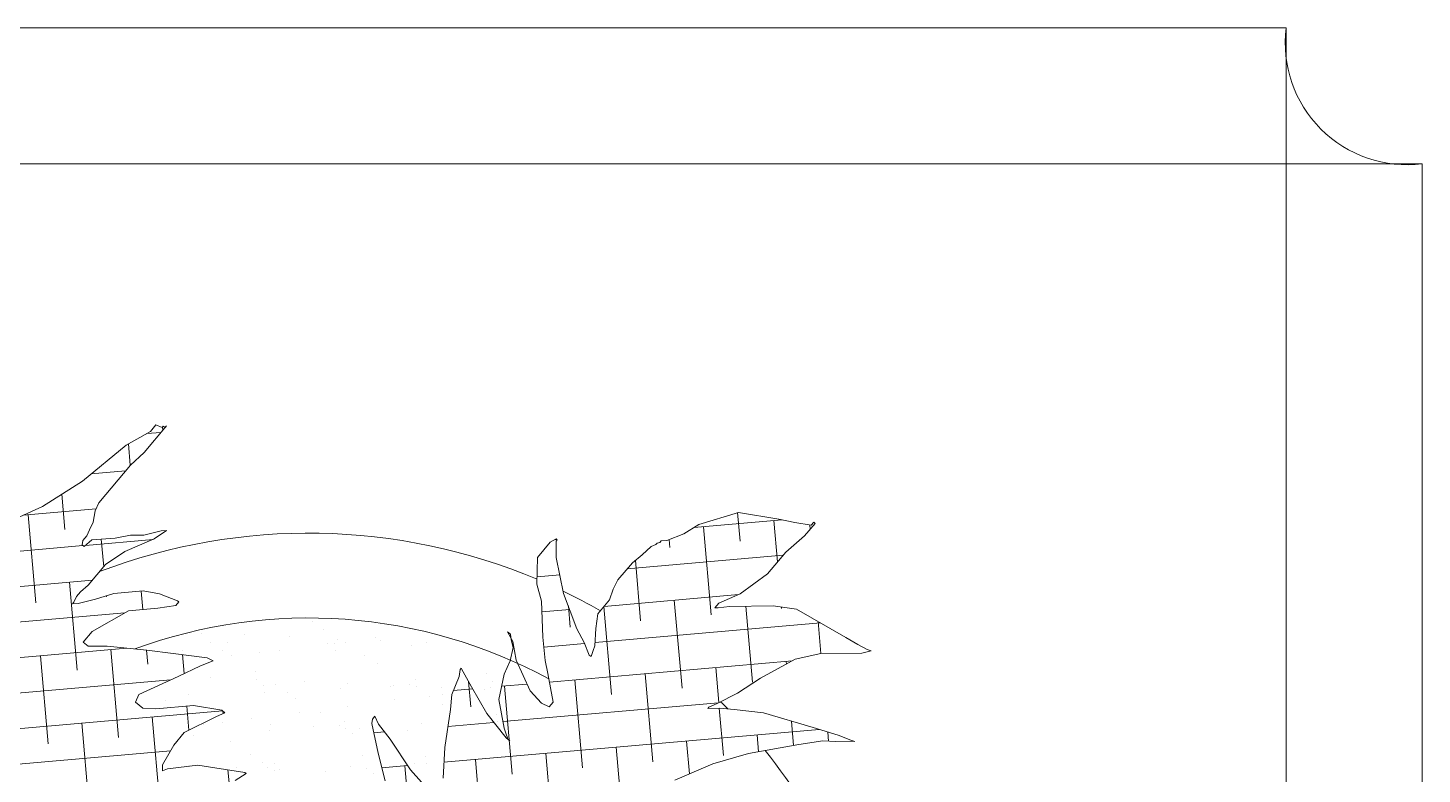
# Model space of a CAD drawing. Header units: millimetres. Extents: x 17881 to 17967.7, y 16873.1 to 16901.1.
# Drawn here: x 17964.8753 to 17965.2599, y 16880.2614 to 16880.4674 of the extents above; entities that cross this region are included whole.
import ezdxf

# ---------------------------------------------------------------- set-up
doc = ezdxf.new("R2010")
doc.units = ezdxf.units.MM
doc.layers.add('A-FURN', color=9, linetype='Continuous', lineweight=18)

msp = doc.modelspace()

# ---------------------------------------------------------------- linework, layer by layer
at = {"layer": 'A-FURN'}
for p, q in [((17965.22235361371, 16880.46738100618), (17964.69735361369, 16880.46738100624)), ((17965.22235361371, 16879.86738100626), (17965.22235361371, 16880.46738100624)), ((17965.25985361369, 16880.42988100626), (17964.65985361371, 16880.42988100626)), ((17965.25985361363, 16879.90488100624), (17965.25985361374, 16880.42988100626))]:
    msp.add_line(p, q, dxfattribs=at)
at = {"layer": 'A-FURN', "color": 252}
for p, q in [((17964.90234771601, 16880.35217860062), (17964.90904053703, 16880.35602700375)), ((17964.91348173609, 16880.35753599598), (17964.9073341658, 16880.35020955333)), ((17964.91199300672, 16880.35576178435), (17964.90796667051, 16880.35540952557)), ((17964.90904053703, 16880.35602700375), (17964.91052785246, 16880.3577995302)), ((17964.91052785246, 16880.3577995302), (17964.91227951405, 16880.3571351952)), ((17964.91227951405, 16880.3571351952), (17964.91257697709, 16880.35748970056)), ((17964.9123731303, 16880.35724676353), (17964.91245489052, 16880.35631224006)), ((17964.91257697709, 16880.35748970056), (17964.91308511861, 16880.35706332227)), ((17964.91308511861, 16880.35706332227), (17964.91348173609, 16880.35753599598)), ((17964.89032948774, 16880.34232756524), (17964.90234771601, 16880.35217860062)), ((17964.90299664825, 16880.35255173973), (17964.90351000662, 16880.34668402667)), ((17964.9073341658, 16880.35020955333), (17964.90355393043, 16880.34673637342)), ((17964.90219543023, 16880.34511736406), (17964.89272186304, 16880.34428853433)), ((17964.90355393043, 16880.34673637342), (17964.89482834688, 16880.33633755158)), ((17964.87924913547, 16880.33531419199), (17964.89032948774, 16880.34232756524)), ((17964.88463215867, 16880.33872140785), (17964.88548490111, 16880.32897451708)), ((17964.87308101438, 16880.33243509395), (17964.87924913547, 16880.33531419199)), ((17964.89406290401, 16880.33461861679), (17964.87399812954, 16880.33286317649)), ((17964.87534711856, 16880.33298119774), (17964.87747153979, 16880.30869895197)), ((17964.89384917302, 16880.33413864689), (17964.89325005816, 16880.33101673259)), ((17964.89482834688, 16880.33633755158), (17964.89384917302, 16880.33413864689)), ((17965.07126433332, 16880.33367910984), (17965.0603741086, 16880.33033219764)), ((17965.07103703899, 16880.33360925506), (17965.07172950592, 16880.32569432181)), ((17965.08238578727, 16880.33179779382), (17965.07126433332, 16880.33367910984)), ((17964.8922708844, 16880.3288178279), (17964.89151894738, 16880.32723372298)), ((17964.89325005816, 16880.33101673259), (17964.8922708844, 16880.3288178279)), ((17965.0603741086, 16880.33033219764), (17965.05621381423, 16880.32778202734)), ((17965.0833388691, 16880.33160363118), (17965.05897023199, 16880.32947165169)), ((17965.06159172337, 16880.32970100247), (17965.0637161446, 16880.3054187567)), ((17965.08101751998, 16880.33140053945), (17965.0820146016, 16880.32000384446)), ((17965.08682279762, 16880.33089388232), (17965.08238578727, 16880.33179779382)), ((17965.09135896224, 16880.33010813921), (17965.08682279762, 16880.33089388232)), ((17965.08951632741, 16880.32722418161), (17965.0923918038, 16880.330651066)), ((17965.09091104579, 16880.33018572618), (17965.0910139923, 16880.32900904218)), ((17965.09205304282, 16880.33093531824), (17965.09135896224, 16880.33010813921)), ((17965.0923918038, 16880.330651066), (17965.09205304282, 16880.33093531824)), ((17964.89042824953, 16880.32593387025), (17964.89024231052, 16880.32468031298)), ((17964.89151894738, 16880.32723372298), (17964.89042824953, 16880.32593387025)), ((17964.89075045208, 16880.32425393474), (17964.89287399154, 16880.32609671432)), ((17964.90980419868, 16880.32620855821), (17964.89111907606, 16880.32457382181)), ((17964.89287399154, 16880.32609671432), (17964.89930645878, 16880.32653895102)), ((17964.89550807587, 16880.32627780956), (17964.89617307353, 16880.31867685152)), ((17964.89930645878, 16880.32653895102), (17964.90352042084, 16880.32743314342)), ((17964.91010571022, 16880.32633757047), (17964.90199998858, 16880.32286925021)), ((17964.90352042084, 16880.32743314342), (17964.90720968298, 16880.32735803063)), ((17964.90720968298, 16880.32735803063), (17964.91198964296, 16880.32858277067)), ((17964.91353062613, 16880.32869931928), (17964.91010571022, 16880.32633757047)), ((17964.91198964296, 16880.32858277067), (17964.91353062613, 16880.32869931928)), ((17965.01935830256, 16880.32548149309), (17965.01578874571, 16880.32122742957)), ((17965.02095714209, 16880.32635496748), (17965.01935830256, 16880.32548149309)), ((17965.0211827349, 16880.32616567408), (17965.02050156891, 16880.32610607977)), ((17965.02129590316, 16880.32607071535), (17965.02095714209, 16880.32635496748)), ((17965.02099844001, 16880.32571620998), (17965.02129590316, 16880.32607071535)), ((17965.02101899086, 16880.32126886543), (17965.02099844001, 16880.32571620998)), ((17965.04880217317, 16880.32514088611), (17965.04850471008, 16880.32478638069)), ((17965.04953755158, 16880.32532930754), (17965.04880217317, 16880.32514088611)), ((17965.04993416904, 16880.32580198135), (17965.04953755158, 16880.32532930754)), ((17965.04993416904, 16880.32580198135), (17965.04953755158, 16880.32532930754)), ((17965.04953755158, 16880.32532930754), (17965.04993416904, 16880.32580198135)), ((17965.05147515213, 16880.32591852985), (17965.04993416904, 16880.32580198135)), ((17965.05621381423, 16880.32778202734), (17965.05147515213, 16880.32591852985)), ((17965.05211344287, 16880.32616954019), (17965.05230370931, 16880.32399478482)), ((17965.08430663296, 16880.32273540114), (17965.08951632741, 16880.32722418161)), ((17964.8904400247, 16880.32451441251), (17964.85805649903, 16880.32168122113)), ((17964.89024231052, 16880.32468031298), (17964.89075045208, 16880.32425393474)), ((17964.90199998858, 16880.32286925021), (17964.89667877008, 16880.31927952174)), ((17965.01578874571, 16880.32122742957), (17965.01567702525, 16880.31387054985)), ((17965.0230513607, 16880.31130742074), (17965.02101899086, 16880.32126886543)), ((17965.08355107298, 16880.3218349532), (17965.04056330336, 16880.31807401069)), ((17965.04468317679, 16880.32195195827), (17965.04199363925, 16880.3197786312)), ((17965.04720333367, 16880.32426741151), (17965.04468317679, 16880.32195195827)), ((17965.04850471008, 16880.32478638069), (17965.04720333367, 16880.32426741151)), ((17965.07924976073, 16880.31670881123), (17965.08430663296, 16880.32273540114)), ((17964.89667877008, 16880.31927952174), (17964.89191936087, 16880.31360743703)), ((17965.04199363925, 16880.3197786312), (17965.03802746499, 16880.31505189392)), ((17965.04282645425, 16880.32045160168), (17965.04429034799, 16880.30371921972)), ((17964.89305056343, 16880.31495556164), (17964.84928223684, 16880.31112632924)), ((17964.88675955385, 16880.31440516962), (17964.88888397508, 16880.29012292385)), ((17964.89191936087, 16880.31360743703), (17964.88979582136, 16880.31176465751)), ((17965.01567702525, 16880.31387054985), (17965.01694109602, 16880.30918524853)), ((17965.022002129, 16880.31645011835), (17965.01570783565, 16880.31589943904)), ((17965.03802746499, 16880.31505189392), (17965.03675082807, 16880.31249848397)), ((17965.07170584842, 16880.31115813479), (17965.07924976073, 16880.31670881123)), ((17964.88870512335, 16880.31046480482), (17964.88795318653, 16880.30888069991)), ((17964.88979582136, 16880.31176465751), (17964.88870512335, 16880.31046480482)), ((17964.88909755217, 16880.30852457486), (17964.89387751221, 16880.30974931485)), ((17964.89387751221, 16880.30974931485), (17964.89895493529, 16880.3113285601)), ((17964.89687262911, 16880.31068089464), (17964.8968973364, 16880.31039848896)), ((17964.89895493529, 16880.3113285601), (17964.90702754002, 16880.31200551386)), ((17964.9065475052, 16880.31196525904), (17964.90699446154, 16880.30685652468)), ((17964.90702754002, 16880.31200551386), (17964.9115637047, 16880.3112197707)), ((17964.9115637047, 16880.3112197707), (17964.91655015455, 16880.30925072336)), ((17965.02672386799, 16880.30158069305), (17965.0230513607, 16880.31130742074)), ((17965.07127744636, 16880.3109739066), (17965.03419228827, 16880.30772937568)), ((17965.03675082807, 16880.31249848397), (17965.03571379776, 16880.30954265339)), ((17965.06583519038, 16880.3086335421), (17965.07170584842, 16880.31115813479)), ((17964.90200700276, 16880.30595190513), (17964.8522034454, 16880.30159465846)), ((17964.88795318653, 16880.30888069991), (17964.88755656911, 16880.30840802625)), ((17964.88755656911, 16880.30840802625), (17964.88909755217, 16880.30852457486)), ((17964.90300350925, 16880.30652185074), (17964.89301385482, 16880.30080833022)), ((17964.91107611394, 16880.30719880433), (17964.90300350925, 16880.30652185074)), ((17964.91609568068, 16880.30802112381), (17964.91107611394, 16880.30719880433)), ((17964.91688891553, 16880.30896647112), (17964.91609568068, 16880.30802112381)), ((17964.91655015455, 16880.30925072336), (17964.91688891553, 16880.30896647112)), ((17965.01694109602, 16880.30918524853), (17965.0172631023, 16880.29924938136)), ((17965.02471536912, 16880.30690025269), (17965.01703692052, 16880.30622847548)), ((17965.02435376812, 16880.30785796202), (17965.02486455137, 16880.30201968274)), ((17965.03571379776, 16880.30954265339), (17965.03244170396, 16880.30564309523)), ((17965.03415604075, 16880.30768617726), (17965.03627698666, 16880.28344365461)), ((17965.05357836204, 16880.30942543736), (17965.05570278328, 16880.2851431916)), ((17965.06474449248, 16880.30733368932), (17965.06583519038, 16880.3086335421)), ((17965.06564925142, 16880.30737998478), (17965.06474449248, 16880.30733368932)), ((17965.06883037198, 16880.30773125034), (17965.06564925142, 16880.30737998478)), ((17965.08083184546, 16880.30793067067), (17965.06883037198, 16880.30773125034)), ((17965.07329458124, 16880.30780542907), (17965.07512857989, 16880.28684272858)), ((17965.08724775423, 16880.30697722394), (17965.08083184546, 16880.30793067067)), ((17965.08310036131, 16880.30759355412), (17965.08314194121, 16880.30711829369)), ((17965.10088916878, 16880.29915542959), (17965.08724775423, 16880.30697722394)), ((17964.95378376728, 16880.30342670591), (17964.95378376728, 16880.30342670591)), ((17965.09389552116, 16880.30316548832), (17965.03172947017, 16880.2977266636)), ((17965.03244170396, 16880.30564309523), (17965.03195411319, 16880.30162212897)), ((17965.09324223852, 16880.30354007135), (17965.09401627773, 16880.29469276264)), ((17964.89301385482, 16880.30080833022), (17964.89053499587, 16880.29785411949)), ((17964.92303527846, 16880.30037011622), (17964.92303527846, 16880.30037011622)), ((17964.93487999418, 16880.29985296477), (17964.93487999418, 16880.29985296477)), ((17964.94754293039, 16880.29930008903), (17964.94754293039, 16880.29930008903)), ((17964.95668182568, 16880.30129294478), (17964.95668182568, 16880.30129294478)), ((17964.9607903098, 16880.29872169596), (17964.9607903098, 16880.29872169596)), ((17964.97109574363, 16880.29910343637), (17964.97109574363, 16880.29910343637)), ((17964.97263502552, 16880.2982045445), (17964.97263502552, 16880.2982045445)), ((17965.009062415, 16880.29807579633), (17965.00755454881, 16880.30075061455)), ((17965.00755454881, 16880.30075061455), (17965.00840145141, 16880.30003998413)), ((17965.00840145141, 16880.30003998413), (17965.00855427348, 16880.29850217463)), ((17965.00855427348, 16880.29850217463), (17965.00911608274, 16880.29641981849)), ((17965.00992986844, 16880.29291782136), (17965.009062415, 16880.29807579633)), ((17965.0172631023, 16880.29924938136), (17965.01794461668, 16880.29283784907)), ((17965.02868201939, 16880.29772257071), (17965.02672386799, 16880.30158069305)), ((17965.03195411319, 16880.30162212897), (17965.03167720095, 16880.296820279)), ((17965.10416525497, 16880.29721195976), (17965.10088916878, 16880.29915542959)), ((17964.90254337445, 16880.29621158816), (17964.85942918569, 16880.2924395854)), ((17964.89053499587, 16880.29785411949), (17964.89189003997, 16880.29671711077)), ((17964.89189003997, 16880.29671711077), (17964.89712028523, 16880.29675854664)), ((17964.89712028523, 16880.29675854664), (17964.9080310607, 16880.29565811429)), ((17964.89817198915, 16880.2958291415), (17964.90029641037, 16880.27154689573)), ((17964.90797368925, 16880.29566390075), (17964.90830977169, 16880.29182246084)), ((17964.9080310607, 16880.29565811429), (17964.91535172852, 16880.29475096302)), ((17964.91535172852, 16880.29475096302), (17964.92472152081, 16880.29353398206)), ((17964.91786941365, 16880.29442395748), (17964.91832786996, 16880.28918377778)), ((17964.91796300409, 16880.29566388469), (17964.91796300409, 16880.29566388469)), ((17964.92560588786, 16880.29763741738), (17964.92560588786, 16880.29763741738)), ((17964.92905957583, 16880.29543717548), (17964.92905957583, 16880.29543717548)), ((17964.93031677027, 16880.29786101976), (17964.93031677027, 16880.29786101976)), ((17964.93912412838, 16880.29496143612), (17964.93912412838, 16880.29496143612)), ((17964.94473068822, 16880.29567151135), (17964.94473068822, 16880.29567151135)), ((17964.95785457829, 16880.29757344867), (17964.95785457829, 16880.29757344867)), ((17964.95985764886, 16880.29750696092), (17964.95985764886, 16880.29750696092)), ((17964.96011217494, 16880.29557364344), (17964.96011217494, 16880.29557364344)), ((17964.96279624827, 16880.2976851223), (17964.96279624827, 16880.2976851223)), ((17964.96819057995, 16880.294248554), (17964.96819057995, 16880.294248554)), ((17964.98101877315, 16880.29680451235), (17964.98101877315, 16880.29680451235)), ((17964.98529796173, 16880.29765166876), (17964.98529796173, 16880.29765166876)), ((17965.00911608274, 16880.29641981849), (17965.00828973095, 16880.2926831043)), ((17965.02878898919, 16880.29746940485), (17965.01755676046, 16880.29648671217)), ((17965.03013202912, 16880.29429082671), (17965.02868201939, 16880.29772257071)), ((17965.03064017064, 16880.29386444842), (17965.03013202912, 16880.29429082671)), ((17965.03122272713, 16880.2955906794), (17965.03064017064, 16880.29386444842)), ((17965.03167720095, 16880.296820279), (17965.03122272713, 16880.2955906794)), ((17965.08691278927, 16880.29316251651), (17965.09396911082, 16880.29469222659)), ((17965.09396911082, 16880.29469222659), (17965.10533436017, 16880.29482139378)), ((17965.10676381914, 16880.29583699445), (17965.10416525497, 16880.29721195976)), ((17965.10533436017, 16880.29482139378), (17965.10790818484, 16880.29548086923)), ((17965.10790818484, 16880.29548086923), (17965.10676381914, 16880.29583699445)), ((17964.87874619253, 16880.29412960451), (17964.88087061376, 16880.26984735875)), ((17964.92283758807, 16880.29128878185), (17964.91666946703, 16880.28840968386)), ((17964.92637402809, 16880.29275147861), (17964.92283758807, 16880.29128878185)), ((17964.92472152081, 16880.29353398206), (17964.92637402809, 16880.29275147861)), ((17964.93148952289, 16880.29414152365), (17964.93148952289, 16880.29414152365)), ((17964.97164426793, 16880.29204831211), (17964.97164426793, 16880.29204831211)), ((17964.99450347909, 16880.29035665238), (17964.99425968375, 16880.28834616912)), ((17964.99480094221, 16880.29071115758), (17964.99450347909, 16880.29035665238)), ((17964.99535038159, 16880.28964602184), (17964.99480094221, 16880.29071115758)), ((17965.00828973095, 16880.2926831043), (17965.00665777453, 16880.2890182632)), ((17965.01378831474, 16880.28444465094), (17965.00992986844, 16880.29291782136)), ((17965.01794461668, 16880.29283784907), (17965.01865924812, 16880.28921768354)), ((17965.08605150678, 16880.29269198257), (17965.01910398552, 16880.28683483341)), ((17965.06499079733, 16880.29084940924), (17965.06583636086, 16880.28118457394)), ((17965.07731975221, 16880.2879216697), (17965.08691278927, 16880.29316251651)), ((17965.08441659395, 16880.29254894623), (17965.08447922942, 16880.29183301947)), ((17964.91466650632, 16880.28748498134), (17964.85297713465, 16880.28208786066)), ((17964.91666946703, 16880.28840968386), (17964.90583291001, 16880.28340679376)), ((17964.92559578886, 16880.28802407764), (17964.92559578886, 16880.28802407764)), ((17964.93807205682, 16880.28969559187), (17964.93807205682, 16880.28969559187)), ((17964.93825872507, 16880.2874712019), (17964.93825872507, 16880.2874712019)), ((17964.95150610449, 16880.28689280882), (17964.95150610449, 16880.28689280882)), ((17964.98222013623, 16880.28767925385), (17964.98222013623, 16880.28767925385)), ((17964.99425968375, 16880.28834616912), (17964.99217325346, 16880.28345172836)), ((17964.99764729403, 16880.28550364732), (17964.99535038159, 16880.28964602184)), ((17964.99681674088, 16880.28700151121), (17964.99742539343, 16880.28004458065)), ((17965.00168270845, 16880.2891451754), (17965.00168270845, 16880.2891451754)), ((17965.00338126051, 16880.28697680528), (17965.00338126051, 16880.28697680528)), ((17965.00665777453, 16880.2890182632), (17965.00513315368, 16880.28204146627)), ((17965.01865924812, 16880.28921768354), (17965.02012980865, 16880.28133859493)), ((17965.02613920411, 16880.28745033528), (17965.02826362534, 16880.26316808951)), ((17965.04556500072, 16880.28914987226), (17965.04768942195, 16880.26486762649)), ((17965.07096569215, 16880.28378901444), (17965.07731975221, 16880.2879216697)), ((17964.90583291001, 16880.28340679376), (17964.90495289052, 16880.28132605747)), ((17964.91959197097, 16880.28329065282), (17964.91959197097, 16880.28329065282)), ((17964.94032549145, 16880.28583617762), (17964.94032549145, 16880.28583617762)), ((17964.94058001753, 16880.28390286014), (17964.94058001753, 16880.28390286014)), ((17964.94346638851, 16880.28625902357), (17964.94346638851, 16880.28625902357)), ((17964.94692007648, 16880.28405878168), (17964.94692007648, 16880.28405878168)), ((17964.96148661574, 16880.28513372905), (17964.96148661574, 16880.28513372905)), ((17964.9633508202, 16880.28637565737), (17964.9633508202, 16880.28637565737)), ((17964.97531765305, 16880.28571325038), (17964.97531765305, 16880.28571325038)), ((17964.97601375641, 16880.28582278163), (17964.97601375641, 16880.28582278163)), ((17964.98065674891, 16880.28630672849), (17964.98065674891, 16880.28630672849)), ((17964.9824746623, 16880.28574593637), (17964.9824746623, 16880.28574593637)), ((17964.9860510806, 16880.28287016019), (17964.9860510806, 16880.28287016019)), ((17964.98926113583, 16880.28524438856), (17964.98926113583, 16880.28524438856)), ((17964.989731571, 16880.28352374198), (17964.989731571, 16880.28352374198)), ((17964.99217325346, 16880.28345172836), (17964.99185504323, 16880.27928863593)), ((17964.99794493046, 16880.28498365596), (17964.99262799639, 16880.2845184845)), ((17965.00186105977, 16880.27814190811), (17964.99764729403, 16880.28550364732)), ((17965.00110585154, 16880.2847272371), (17965.00110585154, 16880.2847272371)), ((17965.00285546107, 16880.28542567929), (17965.00285546107, 16880.28542567929)), ((17965.01294525532, 16880.28629601433), (17965.00592874238, 16880.28568214899)), ((17965.0067134075, 16880.2857507983), (17965.00883782873, 16880.26146855253)), ((17965.01694868814, 16880.28098732933), (17965.01378831474, 16880.28444465094)), ((17965.06543379526, 16880.28098016948), (17965.07096569215, 16880.28378901444)), ((17964.92891034888, 16880.27894391268), (17964.85863579467, 16880.27279568585)), ((17964.90495289052, 16880.28132605747), (17964.90698545679, 16880.27962054451)), ((17964.90698545679, 16880.27962054451), (17964.91057556445, 16880.27942726331)), ((17964.91057556445, 16880.27942726331), (17964.92092453076, 16880.2804091871)), ((17964.91334786537, 16880.28170606144), (17964.91334786537, 16880.28170606144)), ((17964.91911060464, 16880.28023707948), (17964.91969578186, 16880.27354847334)), ((17964.92092453076, 16880.2804091871), (17964.92875334003, 16880.27907565759)), ((17964.92875334003, 16880.27907565759), (17964.92960024258, 16880.27836502712)), ((17964.92901895867, 16880.27885277891), (17964.92908224804, 16880.27812937809)), ((17964.94895259765, 16880.28228132536), (17964.94895259765, 16880.28228132536)), ((17964.9633665156, 16880.28009181696), (17964.9633665156, 16880.28009181696)), ((17964.97649040567, 16880.28199375427), (17964.97649040567, 16880.28199375427)), ((17964.98950476857, 16880.2806699183), (17964.98950476857, 16880.2806699183)), ((17964.99185504323, 16880.27928863593), (17964.99023944892, 16880.26876354649)), ((17965.00513315368, 16880.28204146627), (17965.00660371421, 16880.27416237766)), ((17965.06572112214, 16880.28112606097), (17965.00627470436, 16880.27592517333)), ((17965.0190391107, 16880.2800387422), (17965.01694868814, 16880.28098732933)), ((17965.02012980865, 16880.28133859493), (17965.0190391107, 16880.2800387422)), ((17965.06280211424, 16880.27956376814), (17965.06309957728, 16880.27991827351)), ((17965.06605346092, 16880.27965473918), (17965.06280211424, 16880.27956376814)), ((17965.06309957728, 16880.27991827351), (17965.06543379526, 16880.28098016948)), ((17965.06597040736, 16880.27965241539), (17965.06711521856, 16880.26656716348)), ((17965.07008148402, 16880.27929537437), (17965.06605346092, 16880.27965473918)), ((17965.07820775646, 16880.27831635012), (17965.07008148402, 16880.27929537437)), ((17964.89015862782, 16880.27555357639), (17964.89228304905, 16880.25127133062)), ((17964.90958442443, 16880.27725311338), (17964.91170884566, 16880.25297086761)), ((17964.92726602461, 16880.27730313114), (17964.91836706819, 16880.27288946331)), ((17964.92376029486, 16880.27512990424), (17964.92376029486, 16880.27512990424)), ((17964.92960024258, 16880.27836502712), (17964.92726602461, 16880.27730313114)), ((17964.92897451975, 16880.27564231477), (17964.92897451975, 16880.27564231477)), ((17964.9370014602, 16880.27665989194), (17964.9370014602, 16880.27665989194)), ((17964.94222189917, 16880.27506392169), (17964.94222189917, 16880.27506392169)), ((17964.95012535027, 16880.27856182926), (17964.95012535027, 16880.27856182926)), ((17964.95593255747, 16880.27831719806), (17964.95593255747, 16880.27831719806)), ((17964.96268797882, 16880.27600847055), (17964.96268797882, 16880.27600847055)), ((17964.97029364969, 16880.27663973561), (17964.97010771073, 16880.27538617829)), ((17964.97010771073, 16880.27538617829), (17964.97191703234, 16880.26722283756)), ((17964.97098773022, 16880.27746691458), (17964.97029364969, 16880.27663973561)), ((17964.97198745488, 16880.27521847477), (17964.97098773022, 16880.27746691458)), ((17964.97518912625, 16880.27112239572), (17964.97198745488, 16880.27521847477)), ((17964.9838491031, 16880.27530602198), (17964.9838491031, 16880.27530602198)), ((17965.00380214705, 16880.27570885259), (17964.99113544193, 16880.27460065949)), ((17965.00720682138, 16880.27144126413), (17965.00186105977, 16880.27814190811)), ((17965.00458262359, 16880.27785154678), (17965.00458262359, 16880.27785154678)), ((17965.00483714966, 16880.2759182293), (17965.00483714966, 16880.2759182293)), ((17965.09186991812, 16880.27430314289), (17965.07820775646, 16880.27831635012)), ((17965.0858584022, 16880.27606900248), (17965.08644884065, 16880.26932026015)), ((17964.91836706819, 16880.27288946331), (17964.9154915918, 16880.26946257892)), ((17964.92104786012, 16880.27223207684), (17964.92104786012, 16880.27223207684)), ((17964.94195445833, 16880.27346294575), (17964.94195445833, 16880.27346294575)), ((17964.95406661489, 16880.27454677024), (17964.95406661489, 16880.27454677024)), ((17964.96132688916, 16880.27488062977), (17964.96132688916, 16880.27488062977)), ((17964.96294250489, 16880.27407515307), (17964.96294250489, 16880.27407515307)), ((17964.96478057712, 16880.27268038787), (17964.96478057712, 16880.27268038787)), ((17964.9667295511, 16880.2739938945), (17964.9667295511, 16880.2739938945)), ((17964.9736650751, 16880.27307220045), (17964.97067849317, 16880.27281090838)), ((17964.98075793606, 16880.26262364773), (17964.97518912625, 16880.27112239572)), ((17964.97997693051, 16880.27341550142), (17964.97997693051, 16880.27341550142)), ((17965.09356699237, 16880.27377501552), (17964.99001619285, 16880.26471549447)), ((17965.00660371421, 16880.27416237766), (17965.00726467789, 16880.27219818998)), ((17965.00822310447, 16880.2705885076), (17965.00720682138, 16880.27144126413)), ((17965.00726467789, 16880.27219818998), (17965.00771496295, 16880.27101488589)), ((17965.07640323263, 16880.27227338112), (17965.0768100631, 16880.26762328757)), ((17965.09873611207, 16880.27216639198), (17965.09186991812, 16880.27430314289)), ((17965.09591013882, 16880.2730458313), (17965.09612856746, 16880.27054918061)), ((17965.10223943525, 16880.27083772198), (17965.09873611207, 16880.27216639198)), ((17964.91459775191, 16880.26790447928), (17964.86945736673, 16880.26395520731)), ((17964.9154915918, 16880.26946257892), (17964.91237232001, 16880.26402521132)), ((17964.93120836602, 16880.27032766763), (17964.93120836602, 16880.27032766763)), ((17964.99023944892, 16880.26876354649), (17964.98977240901, 16880.26029523557)), ((17965.00771496295, 16880.27101488589), (17965.00822310447, 16880.2705885076)), ((17965.0375516394, 16880.26887430716), (17965.03967606063, 16880.24459206139)), ((17965.05697743601, 16880.27057384414), (17965.05776664797, 16880.26155311027)), ((17965.07401833747, 16880.26713178523), (17965.08790374379, 16880.26957640578)), ((17965.08790374379, 16880.26957640578), (17965.09456344798, 16880.27063344214)), ((17965.09456344798, 16880.27063344214), (17965.09815355574, 16880.27044016106)), ((17965.09815355574, 16880.27044016106), (17965.10257819633, 16880.27055346985)), ((17965.10338380089, 16880.27048159692), (17965.10223943525, 16880.27083772198)), ((17965.10257819633, 16880.27055346985), (17965.10338380089, 16880.27048159692)), ((17964.91237232001, 16880.26402521132), (17964.91242598771, 16880.26236923342)), ((17964.91372736412, 16880.2628882026), (17964.92209743192, 16880.26391966152)), ((17964.91969031444, 16880.26381342764), (17964.91969031444, 16880.26381342764)), ((17964.92209743192, 16880.26391966152), (17964.92975686066, 16880.26272825807)), ((17964.93660269771, 16880.26689109934), (17964.93660269771, 16880.26689109934)), ((17964.94005638568, 16880.26469085744), (17964.94005638568, 16880.26469085744)), ((17964.94315582141, 16880.26433768725), (17964.94315582141, 16880.26433768725)), ((17964.96431694569, 16880.26363523868), (17964.96431694569, 16880.26363523868)), ((17964.96758842502, 16880.26670163097), (17964.96758842502, 16880.26670163097)), ((17964.97191703234, 16880.26722283756), (17964.97385443657, 16880.25955612815)), ((17964.9799635406, 16880.26383600136), (17964.97292843465, 16880.26322050934)), ((17964.97927424956, 16880.26377569621), (17964.98139867079, 16880.23949345044)), ((17964.98200234297, 16880.26451212257), (17964.98200234297, 16880.26451212257)), ((17964.98505046618, 16880.26618076348), (17964.98505046618, 16880.26618076348)), ((17964.98530499225, 16880.264247446), (17964.98530499225, 16880.264247446)), ((17964.99870004618, 16880.26547523319), (17965.0008244674, 16880.24119298743)), ((17965.01812584279, 16880.26717477017), (17965.02025026402, 16880.24289252441)), ((17965.0537210148, 16880.25979758349), (17965.06416095446, 16880.26432779988)), ((17965.06416095446, 16880.26432779988), (17965.07401833747, 16880.26713178523)), ((17964.91242598771, 16880.26236923342), (17964.91372736412, 16880.2628882026)), ((17964.92975686066, 16880.26272825807), (17964.93509863, 16880.26187064198)), ((17964.93043925652, 16880.2626187002), (17964.93074927778, 16880.2590751409)), ((17964.93543739103, 16880.2615863898), (17964.93240909258, 16880.2596973148)), ((17964.93293769385, 16880.26323503456), (17964.93293769385, 16880.26323503456)), ((17964.93509863, 16880.26187064198), (17964.93543739103, 16880.2615863898)), ((17964.94122336962, 16880.26326970595), (17964.94122336962, 16880.26326970595)), ((17964.94341034748, 16880.26240436977), (17964.94341034748, 16880.26240436977)), ((17964.94478240957, 16880.26271788311), (17964.94478240957, 16880.26271788311)), ((17964.95744534578, 16880.26216500737), (17964.95744534578, 16880.26216500737)), ((17964.96876117764, 16880.26298213486), (17964.96876117764, 16880.26298213486)), ((17964.9706927252, 16880.26158661429), (17964.9706927252, 16880.26158661429)), ((17964.98616155418, 16880.2566799296), (17964.98075793606, 16880.26262364773))]:
    msp.add_line(p, q, dxfattribs=at)
at = {"layer": 'A-FURN'}
msp.add_arc((17965.25567878283, 16880.46320617544), 0.0335856533212851, 172.8594359848491, 277.1405641013356, dxfattribs=at)
at = {"layer": 'A-FURN', "color": 252}
for radius, start, end in [(0.1620203883498069, 67.1297310258856, 110.8576358130714), (0.1620203883498069, 60.21923192747717, 64.32774929391842), (0.1386203883498069, 61.46814897693596, 110.2399645656608), (0.1620203883498069, 44.48246321317259, 45.47608351899112), (0.1620203883498069, 12.60615729861469, 39.02279658146596)]:
    msp.add_arc((17964.95272879873, 16880.16592589541), radius, start, end, dxfattribs=at)

doc.saveas('drawing.dxf')
